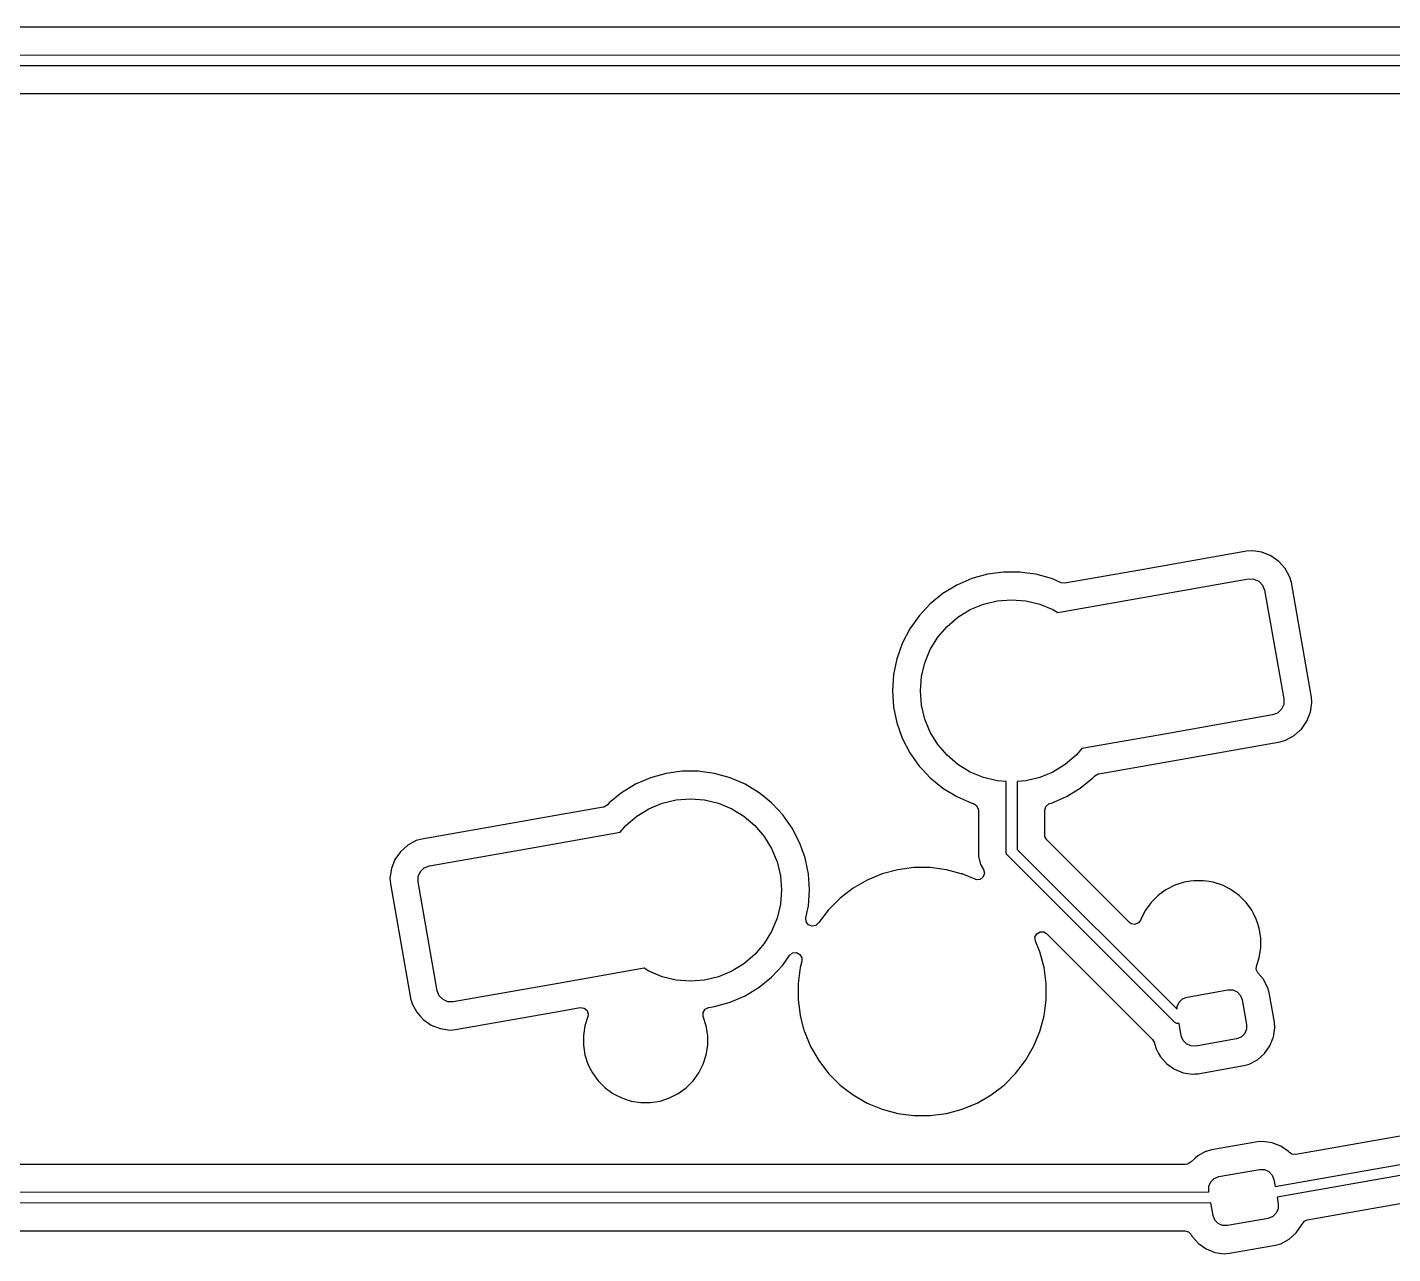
# Model space of a CAD drawing. Header units: millimetres. Extents: x 46 to 4458, y 59 to 1499.
# Drawn here: x 1852.74 to 1877.45, y 850.22 to 872.42 of the extents above; entities that cross this region are included whole.
import ezdxf

# ---------------------------------------------------------------- set-up
doc = ezdxf.new("R2010")
doc.units = ezdxf.units.MM
doc.layers.add('BLACK', color=7, linetype='Continuous')

msp = doc.modelspace()

# ---------------------------------------------------------------- linework, layer by layer
at = {"layer": 'BLACK', "linetype": 'Continuous'}
for p, q in [((1880.71197, 872.42122), (1851.49053, 872.42122)), ((1851.19082, 871.91882), (1881.13174, 871.92068)), ((1881.16666, 871.7226), (1851.19049, 871.72074)), ((1851.49053, 871.22022), (1880.69933, 871.22022)), ((1874.9059, 862.94593), (1874.80285, 862.93842)), ((1874.95715, 862.93842), (1874.9059, 862.94593)), ((1874.9059, 862.94593), (1874.9059, 862.94593)), ((1874.80285, 862.93842), (1872.87153, 862.59788)), ((1875.07949, 862.9205), (1874.95715, 862.93842)), ((1875.24253, 862.85573), (1875.07949, 862.9205)), ((1875.38625, 862.7551), (1875.24253, 862.85573)), ((1875.50288, 862.62404), (1875.38625, 862.7551)), ((1875.38625, 862.7551), (1875.38625, 862.7551)), ((1875.38625, 862.7551), (1875.38625, 862.7551)), ((1870.11351, 862.52183), (1869.83023, 862.44246)), ((1870.11352, 862.52183), (1870.11351, 862.52183)), ((1870.40498, 862.56189), (1870.11352, 862.52183)), ((1870.69917, 862.56189), (1870.40498, 862.56189)), ((1870.40498, 862.56189), (1870.40498, 862.56189)), ((1870.83121, 862.54374), (1870.69917, 862.56189)), ((1870.69917, 862.56189), (1870.69917, 862.56189)), ((1870.99063, 862.52183), (1870.83121, 862.54374)), ((1870.99064, 862.52183), (1870.99063, 862.52183)), ((1870.99063, 862.52183), (1870.99063, 862.52183)), ((1871.27392, 862.44246), (1870.99064, 862.52183)), ((1872.87153, 862.59788), (1871.51743, 862.35911)), ((1872.87153, 862.59788), (1872.87153, 862.59788)), ((1875.58615, 862.46962), (1875.50288, 862.62404)), ((1875.61434, 862.37021), (1875.58615, 862.46962)), ((1869.56039, 862.32525), (1869.30903, 862.17239)), ((1869.5604, 862.32526), (1869.56039, 862.32525)), ((1869.83023, 862.44246), (1869.5604, 862.32526)), ((1871.3573, 862.40624), (1871.27392, 862.44246)), ((1871.44656, 862.36747), (1871.3573, 862.40624)), ((1871.44799, 862.36686), (1871.44656, 862.36747)), ((1871.51743, 862.35911), (1871.44799, 862.36686)), ((1872.82165, 862.08086), (1874.84051, 862.43684)), ((1874.84051, 862.43684), (1874.93803, 862.43471)), ((1874.93803, 862.43471), (1875.02732, 862.39543)), ((1875.02732, 862.39543), (1875.09477, 862.32497)), ((1875.09477, 862.32497), (1875.13012, 862.23405)), ((1875.13012, 862.23405), (1875.47742, 860.26444)), ((1875.97449, 860.32766), (1875.61434, 862.37021)), ((1869.08082, 861.98673), (1868.88001, 861.77172)), ((1869.30903, 862.17239), (1869.08082, 861.98673)), ((1869.80299, 861.88155), (1870.0422, 861.98064)), ((1870.0422, 861.98064), (1870.29396, 862.04108)), ((1870.29396, 862.04108), (1870.55208, 862.06139)), ((1870.55208, 862.06139), (1870.81019, 862.04108)), ((1870.81019, 862.04108), (1871.06195, 861.98064)), ((1871.06195, 861.98064), (1871.30116, 861.88155)), ((1871.38834, 861.82813), (1872.82165, 862.08086)), ((1872.82165, 862.08086), (1872.82165, 862.08086)), ((1868.88001, 861.77172), (1868.71036, 861.53138)), ((1869.38535, 861.57812), (1869.58223, 861.74627)), ((1869.58223, 861.74627), (1869.80299, 861.88155)), ((1871.30116, 861.88155), (1871.38834, 861.82813)), ((1868.71035, 861.53137), (1868.575, 861.27016)), ((1868.71036, 861.53138), (1868.71035, 861.53137)), ((1869.2172, 861.38124), (1869.38535, 861.57812)), ((1868.575, 861.27016), (1868.47648, 860.99295)), ((1869.08191, 861.16048), (1869.2172, 861.38124)), ((1868.47648, 860.99294), (1868.41663, 860.70491)), ((1868.47648, 860.99295), (1868.47648, 860.99294)), ((1868.98283, 860.92127), (1869.08191, 861.16048)), ((1868.92239, 860.66951), (1868.98283, 860.92127)), ((1868.41663, 860.7049), (1868.39655, 860.41139)), ((1868.41663, 860.70491), (1868.41663, 860.7049)), ((1868.90208, 860.41139), (1868.92239, 860.66951)), ((1868.39655, 860.41139), (1868.41663, 860.11788)), ((1868.92239, 860.15328), (1868.90208, 860.41139)), ((1875.47742, 860.26444), (1875.47529, 860.16692)), ((1875.979, 860.3021), (1875.97449, 860.32766)), ((1875.98651, 860.19905), (1875.979, 860.3021)), ((1868.41663, 860.11788), (1868.41663, 860.11788)), ((1868.41663, 860.11788), (1868.47648, 859.82985)), ((1868.98283, 859.90151), (1868.92239, 860.15328)), ((1875.36554, 860.01018), (1875.27463, 859.97482)), ((1875.43601, 860.07763), (1875.36554, 860.01018)), ((1875.47529, 860.16692), (1875.43601, 860.07763)), ((1875.89631, 859.86241), (1875.95737, 860.01612)), ((1875.95737, 860.01612), (1875.96108, 860.02546)), ((1875.96108, 860.02546), (1875.98651, 860.19905)), ((1875.96108, 860.02546), (1875.96108, 860.02546)), ((1875.96108, 860.02546), (1875.96108, 860.02546)), ((1868.47648, 859.82985), (1868.47648, 859.82983)), ((1868.47648, 859.82983), (1868.575, 859.55263)), ((1869.08191, 859.66231), (1868.98283, 859.90151)), ((1875.27463, 859.97482), (1873.35426, 859.63621)), ((1875.79568, 859.7187), (1875.89631, 859.86241)), ((1868.575, 859.55263), (1868.71035, 859.29142)), ((1869.2172, 859.44155), (1869.08191, 859.66231)), ((1873.35426, 859.63621), (1871.82254, 859.36613)), ((1873.29344, 859.11726), (1875.41079, 859.49061)), ((1873.35426, 859.63621), (1873.35426, 859.63621)), ((1875.41079, 859.49061), (1875.51019, 859.5188)), ((1875.51019, 859.5188), (1875.66462, 859.60207)), ((1875.66462, 859.60207), (1875.66462, 859.60207)), ((1875.66462, 859.60207), (1875.66463, 859.60207)), ((1875.66463, 859.60207), (1875.78124, 859.70585)), ((1875.78124, 859.70585), (1875.79568, 859.7187)), ((1868.71035, 859.29142), (1868.71036, 859.29141)), ((1868.71036, 859.29141), (1868.88001, 859.05107)), ((1869.38535, 859.24467), (1869.2172, 859.44155)), ((1869.58223, 859.07651), (1869.38535, 859.24467)), ((1871.7188, 859.24467), (1871.52192, 859.07651)), ((1871.82254, 859.36613), (1871.7188, 859.24467)), ((1868.88001, 859.05107), (1868.92964, 858.99793)), ((1868.92964, 858.99793), (1869.07865, 858.83838)), ((1869.80299, 858.94123), (1869.58223, 859.07651)), ((1871.52192, 859.07651), (1871.30116, 858.94123)), ((1872.12814, 858.91179), (1873.29344, 859.11726)), ((1873.29344, 859.11726), (1873.29344, 859.11726)), ((1864.01777, 858.83838), (1863.74794, 858.72118)), ((1864.30105, 858.91775), (1864.01777, 858.83838)), ((1864.30106, 858.91775), (1864.30105, 858.91775)), ((1864.59251, 858.95781), (1864.30106, 858.91775)), ((1864.88671, 858.95781), (1864.59251, 858.95781)), ((1864.59251, 858.95781), (1864.59251, 858.95781)), ((1864.9603, 858.9477), (1864.88671, 858.95781)), ((1864.88671, 858.95781), (1864.88671, 858.95781)), ((1865.17817, 858.91775), (1864.9603, 858.9477)), ((1865.46146, 858.83838), (1865.17817, 858.91775)), ((1865.17817, 858.91775), (1865.17817, 858.91775)), ((1865.17817, 858.91775), (1865.17817, 858.91775)), ((1865.73129, 858.72118), (1865.46146, 858.83838)), ((1869.07865, 858.83838), (1869.08082, 858.83605)), ((1869.08082, 858.83605), (1869.17036, 858.76321)), ((1869.17036, 858.76321), (1869.30903, 858.65039)), ((1870.0422, 858.84215), (1869.80299, 858.94123)), ((1870.29396, 858.78171), (1870.0422, 858.84215)), ((1870.45315, 858.76918), (1870.29396, 858.78171)), ((1870.454, 857.48195), (1870.45315, 858.76918)), ((1870.81019, 858.78171), (1870.65124, 858.7692)), ((1870.65124, 858.7692), (1870.65205, 857.53954)), ((1871.06195, 858.84215), (1870.81019, 858.78171)), ((1871.30116, 858.94123), (1871.06195, 858.84215)), ((1871.79512, 858.65039), (1872.02334, 858.83606)), ((1872.02334, 858.83606), (1872.05907, 858.87432)), ((1872.05907, 858.87432), (1872.11921, 858.90987)), ((1872.11921, 858.90987), (1872.12814, 858.91179)), ((1863.49657, 858.56832), (1863.26836, 858.38266)), ((1863.74793, 858.72118), (1863.49657, 858.56832)), ((1863.74794, 858.72118), (1863.74793, 858.72118)), ((1865.98266, 858.56832), (1865.73129, 858.72118)), ((1865.73129, 858.72118), (1865.73129, 858.72118)), ((1865.98266, 858.56831), (1865.98266, 858.56832)), ((1866.04068, 858.52111), (1865.98266, 858.56831)), ((1865.98266, 858.56831), (1865.98266, 858.56831)), ((1866.21087, 858.38265), (1866.04068, 858.52111)), ((1869.30903, 858.65039), (1869.30903, 858.65039)), ((1869.30903, 858.65039), (1869.30903, 858.65039)), ((1869.30903, 858.65039), (1869.56039, 858.49753)), ((1869.56039, 858.49753), (1869.5604, 858.49753)), ((1869.5604, 858.49753), (1869.83023, 858.38033)), ((1871.27392, 858.38033), (1871.54375, 858.49753)), ((1871.54375, 858.49753), (1871.54376, 858.49753)), ((1871.54376, 858.49753), (1871.79512, 858.65039)), ((1871.54376, 858.49753), (1871.54376, 858.49753)), ((1863.16353, 858.30691), (1861.99979, 858.10171)), ((1863.17248, 858.30883), (1863.16353, 858.30691)), ((1863.23262, 858.34439), (1863.17248, 858.30883)), ((1863.26835, 858.38265), (1863.23262, 858.34439)), ((1863.26836, 858.38266), (1863.26835, 858.38265)), ((1863.76977, 858.14219), (1863.99053, 858.27748)), ((1863.99053, 858.27748), (1864.22973, 858.37656)), ((1864.22973, 858.37656), (1864.4815, 858.437)), ((1864.4815, 858.437), (1864.73961, 858.45731)), ((1864.73961, 858.45731), (1864.99773, 858.437)), ((1864.99773, 858.437), (1865.24949, 858.37656)), ((1865.24949, 858.37656), (1865.4887, 858.27748)), ((1865.4887, 858.27748), (1865.70946, 858.14219)), ((1866.33303, 858.25185), (1866.21087, 858.38265)), ((1866.21087, 858.38265), (1866.21087, 858.38265)), ((1866.21087, 858.38265), (1866.21087, 858.38265)), ((1866.41168, 858.16764), (1866.33303, 858.25185)), ((1869.83023, 858.38033), (1869.86103, 858.3717)), ((1869.86103, 858.3717), (1869.92027, 858.33466)), ((1869.92027, 858.33466), (1869.95008, 858.27147)), ((1869.95008, 858.27147), (1869.95158, 858.2523)), ((1869.95158, 858.2523), (1869.95158, 857.58744)), ((1871.15258, 858.2523), (1871.17226, 858.31933)), ((1871.15258, 857.80087), (1871.15258, 858.2523)), ((1871.17226, 858.31933), (1871.22506, 858.36509)), ((1871.22506, 858.36509), (1871.24312, 858.3717)), ((1871.24312, 858.3717), (1871.27392, 858.38033)), ((1871.27392, 858.38033), (1871.27392, 858.38033)), ((1861.76236, 858.05985), (1859.8809, 857.7281)), ((1861.99825, 858.10144), (1861.76236, 858.05985)), ((1861.99978, 858.10171), (1861.99825, 858.10144)), ((1861.99825, 858.10144), (1861.99825, 858.10144)), ((1861.99979, 858.10171), (1861.99978, 858.10171)), ((1863.57289, 857.97404), (1863.76977, 858.14219)), ((1865.70946, 858.14219), (1865.90634, 857.97404)), ((1866.58133, 857.9273), (1866.41168, 858.16764)), ((1861.91281, 857.57816), (1863.46915, 857.85258)), ((1863.46915, 857.85258), (1863.57289, 857.97404)), ((1865.90634, 857.97404), (1866.07449, 857.77716)), ((1866.07449, 857.77716), (1866.20977, 857.5564)), ((1866.58133, 857.92729), (1866.58133, 857.9273)), ((1866.71668, 857.66608), (1866.58133, 857.92729)), ((1866.58133, 857.92729), (1866.58133, 857.92729)), ((1871.15541, 857.77451), (1871.15258, 857.80087)), ((1871.18889, 857.71318), (1871.15541, 857.77451)), ((1859.62706, 857.61664), (1859.49601, 857.50001)), ((1859.62707, 857.61664), (1859.62706, 857.61664)), ((1859.78149, 857.69991), (1859.62707, 857.61664)), ((1859.62707, 857.61664), (1859.62707, 857.61664)), ((1859.62707, 857.61664), (1859.62707, 857.61664)), ((1859.7815, 857.69991), (1859.78149, 857.69991)), ((1859.78149, 857.69991), (1859.78149, 857.69991)), ((1859.8809, 857.7281), (1859.7815, 857.69991)), ((1859.8809, 857.7281), (1859.8809, 857.7281)), ((1860.01706, 857.24388), (1861.91281, 857.57816)), ((1866.20977, 857.5564), (1866.30886, 857.31719)), ((1866.75067, 857.57045), (1866.71668, 857.66608)), ((1866.8152, 857.38887), (1866.75067, 857.57045)), ((1869.95158, 857.58744), (1869.95157, 857.58742)), ((1869.95157, 857.58742), (1869.95157, 857.42171)), ((1870.65205, 857.53954), (1873.54617, 854.64801)), ((1871.98547, 856.91661), (1871.18889, 857.71318)), ((1859.39538, 857.35629), (1859.33061, 857.19325)), ((1859.49601, 857.50001), (1859.39538, 857.3563)), ((1859.39538, 857.3563), (1859.39538, 857.35629)), ((1859.49601, 857.50001), (1859.49601, 857.50001)), ((1866.30886, 857.31719), (1866.3693, 857.06543)), ((1866.81521, 857.38886), (1866.8152, 857.38887)), ((1866.85745, 857.18555), (1866.81521, 857.38886)), ((1869.95157, 857.42171), (1869.95157, 857.42171)), ((1869.95157, 857.42171), (1869.9925, 857.26898)), ((1869.9925, 857.26898), (1870.00703, 857.24382)), ((1870.454, 857.48126), (1870.454, 857.48195)), ((1870.46893, 857.44521), (1870.454, 857.48126)), ((1870.48136, 857.43006), (1870.46893, 857.44521)), ((1873.50668, 854.40745), (1870.48136, 857.43006)), ((1859.33061, 857.19325), (1859.30518, 857.01966)), ((1859.30518, 857.01966), (1859.31269, 856.91661)), ((1859.81427, 856.95427), (1859.8164, 857.05179)), ((1859.8164, 857.05179), (1859.85568, 857.14108)), ((1859.85568, 857.14108), (1859.92614, 857.20853)), ((1859.92614, 857.20853), (1860.01706, 857.24388)), ((1866.3693, 857.06543), (1866.38961, 856.80731)), ((1866.87506, 857.10083), (1866.85745, 857.18555)), ((1866.89514, 856.80731), (1866.87506, 857.10083)), ((1868.2098, 857.09735), (1867.938, 856.98477)), ((1868.494, 857.1735), (1868.2098, 857.09735)), ((1868.78568, 857.2119), (1868.494, 857.1735)), ((1868.78569, 857.2119), (1868.78568, 857.2119)), ((1868.78568, 857.2119), (1868.78568, 857.2119)), ((1869.0799, 857.2119), (1868.78569, 857.2119)), ((1869.07991, 857.2119), (1869.0799, 857.2119)), ((1869.37159, 857.1735), (1869.07991, 857.2119)), ((1869.07991, 857.2119), (1869.07991, 857.2119)), ((1869.3716, 857.1735), (1869.37159, 857.1735)), ((1869.64282, 857.10083), (1869.3716, 857.1735)), ((1869.3716, 857.1735), (1869.3716, 857.1735)), ((1869.65579, 857.09735), (1869.64282, 857.10083)), ((1869.89108, 856.99989), (1869.65579, 857.09735)), ((1870.03954, 857.04252), (1869.98462, 856.99933)), ((1870.00703, 857.24382), (1870.00703, 857.24382)), ((1870.00703, 857.24382), (1870.00703, 857.24382)), ((1870.00703, 857.24382), (1870.01043, 857.23792)), ((1870.01043, 857.23792), (1870.04592, 857.17645)), ((1870.06239, 857.10855), (1870.03954, 857.04252)), ((1870.04592, 857.17645), (1870.06239, 857.10855)), ((1859.31269, 856.91661), (1859.67735, 854.8485)), ((1860.16156, 854.98465), (1859.81427, 856.95427)), ((1866.38961, 856.80731), (1866.3693, 856.5492)), ((1866.87506, 856.5138), (1866.89514, 856.80731)), ((1867.68319, 856.83765), (1867.44979, 856.65855)), ((1867.68321, 856.83766), (1867.68319, 856.83765)), ((1867.93799, 856.98476), (1867.68321, 856.83766)), ((1867.938, 856.98477), (1867.93799, 856.98476)), ((1869.91506, 856.99269), (1869.89108, 856.99989)), ((1869.98462, 856.99933), (1869.91506, 856.99269)), ((1872.68275, 856.21933), (1871.98547, 856.91661)), ((1873.28269, 856.76645), (1873.20241, 856.70812)), ((1873.34573, 856.81225), (1873.28269, 856.76645)), ((1873.50358, 856.89268), (1873.34573, 856.81225)), ((1873.67206, 856.94742), (1873.50358, 856.89268)), ((1873.50358, 856.89268), (1873.50358, 856.89268)), ((1873.7909, 856.96624), (1873.67206, 856.94742)), ((1873.84704, 856.97514), (1873.7909, 856.96624)), ((1874.0242, 856.97514), (1873.84704, 856.97514)), ((1874.08035, 856.96624), (1874.0242, 856.97514)), ((1874.19918, 856.94742), (1874.08035, 856.96624)), ((1874.36766, 856.89268), (1874.19918, 856.94742)), ((1874.50636, 856.82201), (1874.36766, 856.89268)), ((1874.36766, 856.89268), (1874.36766, 856.89268)), ((1874.52551, 856.81225), (1874.50636, 856.82201)), ((1874.66883, 856.70812), (1874.52551, 856.81225)), ((1866.3693, 856.5492), (1866.30886, 856.29744)), ((1867.44978, 856.65855), (1867.24175, 856.45052)), ((1867.44979, 856.65855), (1867.44978, 856.65855)), ((1873.03869, 856.52993), (1872.97301, 856.43953)), ((1873.07714, 856.58285), (1873.03869, 856.52993)), ((1873.2024, 856.70812), (1873.07714, 856.58285)), ((1873.07714, 856.58285), (1873.07714, 856.58285)), ((1873.07714, 856.58285), (1873.07714, 856.58285)), ((1873.20241, 856.70812), (1873.2024, 856.70812)), ((1873.2024, 856.70812), (1873.2024, 856.70812)), ((1874.7941, 856.58285), (1874.66883, 856.70812)), ((1874.89823, 856.43953), (1874.7941, 856.58285)), ((1866.30886, 856.29744), (1866.20977, 856.05823)), ((1866.83023, 856.29806), (1866.85496, 856.41708)), ((1866.83445, 856.23228), (1866.83023, 856.29806)), ((1866.85496, 856.41708), (1866.87506, 856.5138)), ((1867.24174, 856.45051), (1867.06265, 856.21711)), ((1867.24175, 856.45052), (1867.24174, 856.45051)), ((1872.89258, 856.28168), (1872.88836, 856.26869)), ((1872.97301, 856.43953), (1872.89258, 856.28168)), ((1874.92864, 856.37985), (1874.89823, 856.43953)), ((1874.97866, 856.28168), (1874.92864, 856.37985)), ((1875.00129, 856.21204), (1874.97866, 856.28168)), ((1874.97866, 856.28168), (1874.97866, 856.28168)), ((1866.20977, 856.05823), (1866.07449, 855.83747)), ((1866.87498, 856.17536), (1866.83445, 856.23228)), ((1866.93984, 856.14939), (1866.87498, 856.17536)), ((1867.00845, 856.16261), (1866.93984, 856.14939)), ((1867.05902, 856.21083), (1867.00845, 856.16261)), ((1867.06263, 856.21709), (1867.05902, 856.21083)), ((1867.06265, 856.21711), (1867.06263, 856.21709)), ((1871.00648, 856.0155), (1871.06657, 856.05116)), ((1871.06657, 856.05116), (1871.1364, 856.04866)), ((1871.1364, 856.04866), (1871.18492, 856.01869)), ((1872.71571, 856.19574), (1872.68275, 856.21933)), ((1872.78456, 856.18382), (1872.71571, 856.19574)), ((1872.84892, 856.21102), (1872.78456, 856.18382)), ((1872.88836, 856.26869), (1872.84892, 856.21102)), ((1875.03341, 856.11319), (1875.00129, 856.21204)), ((1875.06112, 855.93821), (1875.03341, 856.11319)), ((1866.07449, 855.83747), (1865.90634, 855.64059)), ((1870.97521, 855.95302), (1871.00648, 856.0155)), ((1870.98268, 855.88356), (1870.97521, 855.95302)), ((1871.06265, 855.69049), (1870.98268, 855.88356)), ((1871.18492, 856.01869), (1873.10394, 854.09967)), ((1875.06112, 855.76106), (1875.06112, 855.93821)), ((1865.90634, 855.64059), (1865.70946, 855.47244)), ((1866.41168, 855.44699), (1866.53609, 855.62324)), ((1866.53609, 855.62324), (1866.59083, 855.66666)), ((1866.59083, 855.66666), (1866.66035, 855.67358)), ((1866.66035, 855.67358), (1866.72259, 855.64183)), ((1866.72259, 855.64183), (1866.75777, 855.58146)), ((1866.75777, 855.58146), (1866.75717, 855.51964)), ((1871.13879, 855.4063), (1871.06265, 855.69049)), ((1875.00485, 855.49819), (1875.03341, 855.58608)), ((1875.03341, 855.58608), (1875.06112, 855.76106)), ((1863.90335, 855.39058), (1862.34693, 855.11614)), ((1863.99053, 855.33715), (1863.90335, 855.39058)), ((1864.22973, 855.23807), (1863.99053, 855.33715)), ((1865.4887, 855.33715), (1865.24949, 855.23807)), ((1865.70946, 855.47244), (1865.4887, 855.33715)), ((1866.21087, 855.23198), (1866.41168, 855.44699)), ((1866.7268, 855.4063), (1866.6884, 855.11462)), ((1866.75717, 855.51964), (1866.7268, 855.4063)), ((1866.7268, 855.4063), (1866.7268, 855.4063)), ((1871.1772, 855.11461), (1871.13879, 855.4063)), ((1874.97687, 855.36853), (1874.98143, 855.42612)), ((1875.00673, 855.30537), (1874.97687, 855.36853)), ((1874.98143, 855.42612), (1875.00485, 855.49819)), ((1875.10383, 855.19626), (1875.00673, 855.30537)), ((1862.34693, 855.11614), (1860.45118, 854.78186)), ((1864.4815, 855.17763), (1864.22973, 855.23807)), ((1864.73961, 855.15731), (1864.4815, 855.17763)), ((1864.99773, 855.17763), (1864.73961, 855.15731)), ((1865.24949, 855.23807), (1864.99773, 855.17763)), ((1865.73129, 854.89346), (1865.98266, 855.04632)), ((1865.98266, 855.04632), (1866.21087, 855.23198)), ((1866.6884, 855.11462), (1866.6884, 855.1146)), ((1866.6884, 855.1146), (1866.6884, 854.8204)), ((1871.1772, 854.8204), (1871.1772, 855.11461)), ((1875.18432, 855.04698), (1875.10383, 855.19626)), ((1875.21157, 854.95089), (1875.18432, 855.04698)), ((1859.67735, 854.8485), (1859.67735, 854.84849)), ((1859.67735, 854.84849), (1859.70554, 854.7491)), ((1860.19692, 854.89374), (1860.16156, 854.98465)), ((1860.26437, 854.82328), (1860.19692, 854.89374)), ((1860.35366, 854.78399), (1860.26437, 854.82328)), ((1865.46145, 854.77625), (1865.73129, 854.89346)), ((1866.6884, 854.8204), (1866.6884, 854.82039)), ((1866.6884, 854.82039), (1866.72502, 854.54223)), ((1871.13879, 854.5287), (1871.1772, 854.8204)), ((1873.58257, 854.77612), (1873.64599, 854.83683)), ((1873.64599, 854.83683), (1873.72781, 854.86865)), ((1873.72781, 854.86865), (1874.46642, 854.99888)), ((1874.46642, 854.99888), (1874.55419, 854.99697)), ((1874.55419, 854.99697), (1874.63454, 854.96161)), ((1874.63454, 854.96161), (1874.69525, 854.89819)), ((1874.69525, 854.89819), (1874.72707, 854.81637)), ((1874.72707, 854.81637), (1874.80521, 854.37321)), ((1875.3065, 854.41251), (1875.21157, 854.95089)), ((1892.35578, 854.95518), (1875.69284, 852.01705)), ((1859.70554, 854.7491), (1859.70554, 854.74909)), ((1859.70554, 854.74909), (1859.70554, 854.74909)), ((1859.70554, 854.74909), (1859.78881, 854.59467)), ((1859.78881, 854.59467), (1859.85756, 854.51741)), ((1860.45118, 854.78186), (1860.35366, 854.78399)), ((1860.48884, 854.28028), (1862.38137, 854.61399)), ((1862.38137, 854.61399), (1862.38138, 854.61399)), ((1862.38138, 854.61399), (1862.38669, 854.61493)), ((1862.38669, 854.61493), (1862.3867, 854.61493)), ((1862.3867, 854.61493), (1862.74771, 854.67858)), ((1862.74771, 854.67858), (1862.81715, 854.67084)), ((1862.81715, 854.67084), (1862.87138, 854.62678)), ((1862.87138, 854.62678), (1862.89318, 854.5604)), ((1862.89318, 854.5604), (1862.88717, 854.51815)), ((1864.96978, 854.59107), (1865.00586, 854.65091)), ((1864.97177, 854.52123), (1864.96978, 854.59107)), ((1865.00586, 854.65091), (1865.06856, 854.68173)), ((1865.06856, 854.68173), (1865.0728, 854.68239)), ((1865.0728, 854.68239), (1865.17817, 854.69687)), ((1865.17817, 854.69687), (1865.46145, 854.77625)), ((1866.72502, 854.54223), (1866.7268, 854.5287)), ((1873.54617, 854.64801), (1873.54721, 854.69576)), ((1873.54721, 854.69576), (1873.58257, 854.77612)), ((1875.32214, 851.44153), (1892.90086, 854.54174)), ((1859.85756, 854.51741), (1859.90544, 854.4636)), ((1859.90544, 854.4636), (1860.04915, 854.36298)), ((1860.04915, 854.36298), (1860.2122, 854.29821)), ((1860.2122, 854.29821), (1860.2122, 854.29821)), ((1860.2122, 854.29821), (1860.2122, 854.2982)), ((1860.2122, 854.2982), (1860.38579, 854.27278)), ((1862.83219, 854.34893), (1862.80447, 854.17395)), ((1862.88717, 854.51815), (1862.83219, 854.34893)), ((1864.97301, 854.51741), (1864.97177, 854.52123)), ((1864.97302, 854.51741), (1864.97301, 854.51741)), ((1865.02776, 854.34892), (1864.97302, 854.51741)), ((1865.05547, 854.17395), (1865.02776, 854.34892)), ((1866.7268, 854.5287), (1866.79537, 854.27278)), ((1871.06265, 854.24452), (1871.13879, 854.5287)), ((1873.54273, 854.39252), (1873.50668, 854.40745)), ((1873.56224, 854.3906), (1873.54273, 854.39252)), ((1873.58362, 854.39067), (1873.56224, 854.3906)), ((1873.62344, 854.16483), (1873.58362, 854.39067)), ((1874.80521, 854.37321), (1874.80329, 854.28544)), ((1875.28918, 854.14509), (1875.31376, 854.31289)), ((1875.31376, 854.31289), (1875.3065, 854.41251)), ((1892.93525, 854.34667), (1875.35654, 851.24646)), ((1860.38579, 854.27278), (1860.48884, 854.28028)), ((1862.80447, 854.17395), (1862.80447, 853.99679)), ((1865.05547, 853.99679), (1865.05547, 854.17395)), ((1866.79537, 854.27278), (1866.80295, 854.24451)), ((1866.80295, 854.24451), (1866.91553, 853.97271)), ((1870.95618, 853.98747), (1871.06264, 854.24451)), ((1871.06264, 854.24451), (1871.06265, 854.24452)), ((1871.06264, 854.24451), (1871.06264, 854.24451)), ((1873.10394, 854.09967), (1873.13742, 854.03834)), ((1873.65526, 854.08301), (1873.62344, 854.16483)), ((1873.71597, 854.01959), (1873.65526, 854.08301)), ((1874.6227, 854.11256), (1873.88409, 853.98232)), ((1874.70452, 854.14437), (1874.6227, 854.11256)), ((1874.76794, 854.20508), (1874.70452, 854.14437)), ((1874.80329, 854.28544), (1874.76794, 854.20508)), ((1875.22657, 853.98748), (1875.27909, 854.11968)), ((1875.27909, 854.11968), (1875.28918, 854.14509)), ((1862.80447, 853.99679), (1862.83219, 853.82181)), ((1862.83219, 853.82181), (1862.88693, 853.65333)), ((1864.97302, 853.65333), (1865.02776, 853.82181)), ((1865.02776, 853.82181), (1865.05547, 853.99679)), ((1866.91553, 853.97271), (1866.91554, 853.97269)), ((1866.91554, 853.97269), (1867.06264, 853.71791)), ((1870.80295, 853.71791), (1870.95006, 853.9727)), ((1870.95006, 853.9727), (1870.95618, 853.98747)), ((1873.13742, 854.03834), (1873.13837, 854.03352)), ((1873.13837, 854.03352), (1873.13894, 854.03031)), ((1873.13894, 854.03031), (1873.13894, 854.03031)), ((1873.13894, 854.03031), (1873.16619, 853.93422)), ((1873.16619, 853.93422), (1873.16619, 853.93422)), ((1873.16619, 853.93422), (1873.16619, 853.93422)), ((1873.16619, 853.93422), (1873.21239, 853.84854)), ((1873.21239, 853.84854), (1873.24668, 853.78494)), ((1873.79632, 853.98423), (1873.71597, 854.01959)), ((1873.88409, 853.98232), (1873.79632, 853.98423)), ((1875.00259, 853.7358), (1875.12928, 853.84854)), ((1875.12928, 853.84854), (1875.22656, 853.98747)), ((1875.22656, 853.98747), (1875.22656, 853.98748)), ((1875.22656, 853.98748), (1875.22657, 853.98748)), ((1862.88693, 853.65333), (1862.88693, 853.65333)), ((1862.88693, 853.65333), (1862.9451, 853.53916)), ((1864.89259, 853.49548), (1864.97302, 853.65333)), ((1867.06264, 853.71791), (1867.06265, 853.7179)), ((1867.06265, 853.7179), (1867.24174, 853.48449)), ((1870.62385, 853.48449), (1870.80295, 853.71791)), ((1873.24668, 853.78494), (1873.35943, 853.65825)), ((1873.35943, 853.65825), (1873.35943, 853.65825)), ((1873.35943, 853.65825), (1873.49836, 853.56097)), ((1873.49836, 853.56097), (1873.49836, 853.56097)), ((1873.49836, 853.56097), (1873.65597, 853.49835)), ((1873.92339, 853.48103), (1874.75722, 853.62806)), ((1874.75722, 853.62806), (1874.85331, 853.65531)), ((1874.85331, 853.65531), (1875.00259, 853.7358)), ((1875.90139, 850.8343), (1892.56433, 853.77242)), ((1862.9451, 853.53916), (1862.96736, 853.49548)), ((1862.96736, 853.49548), (1863.07149, 853.35216)), ((1863.07149, 853.35216), (1863.19676, 853.22689)), ((1864.66319, 853.22689), (1864.78846, 853.35216)), ((1864.78846, 853.35216), (1864.89259, 853.49548)), ((1867.24174, 853.48449), (1867.24175, 853.48449)), ((1867.24175, 853.48449), (1867.44978, 853.27646)), ((1870.41581, 853.27645), (1870.62385, 853.48449)), ((1873.65597, 853.49835), (1873.82378, 853.47377)), ((1873.82378, 853.47377), (1873.86759, 853.47696)), ((1873.82378, 853.47377), (1873.82378, 853.47377)), ((1873.82378, 853.47377), (1873.82378, 853.47377)), ((1873.86759, 853.47696), (1873.92339, 853.48103)), ((1863.19676, 853.22689), (1863.34008, 853.12276)), ((1863.34008, 853.12276), (1863.37572, 853.1046)), ((1863.37572, 853.1046), (1863.49793, 853.04233)), ((1864.36202, 853.04233), (1864.51986, 853.12276)), ((1864.51986, 853.12276), (1864.66319, 853.22689)), ((1867.44978, 853.27646), (1867.44979, 853.27645)), ((1867.44979, 853.27645), (1867.54561, 853.20293)), ((1867.54561, 853.20293), (1867.6832, 853.09735)), ((1867.6832, 853.09735), (1867.68321, 853.09734)), ((1867.68321, 853.09734), (1867.93799, 852.95025)), ((1869.9276, 852.95024), (1870.18239, 853.09735)), ((1870.18239, 853.09735), (1870.41581, 853.27645)), ((1863.49793, 853.04233), (1863.49793, 853.04233)), ((1863.49793, 853.04233), (1863.57833, 853.0162)), ((1863.57833, 853.0162), (1863.66642, 852.98758)), ((1863.66642, 852.98758), (1863.84139, 852.95987)), ((1863.84139, 852.95987), (1863.8414, 852.95987)), ((1863.8414, 852.95987), (1864.01855, 852.95987)), ((1864.01855, 852.95987), (1864.19353, 852.98758)), ((1864.01855, 852.95987), (1864.01855, 852.95987)), ((1864.19353, 852.98758), (1864.36202, 853.04233)), ((1867.93799, 852.95025), (1867.938, 852.95024)), ((1867.938, 852.95024), (1868.2098, 852.83766)), ((1868.2098, 852.83766), (1868.2098, 852.83766)), ((1868.2098, 852.83766), (1868.20981, 852.83765)), ((1868.20981, 852.83765), (1868.494, 852.7615)), ((1869.3716, 852.7615), (1869.65578, 852.83765)), ((1869.65578, 852.83765), (1869.72911, 852.86803)), ((1869.72911, 852.86803), (1869.92759, 852.95024)), ((1869.92759, 852.95024), (1869.92759, 852.95024)), ((1869.92759, 852.95024), (1869.9276, 852.95024)), ((1868.494, 852.7615), (1868.78569, 852.7231)), ((1868.78569, 852.7231), (1868.7857, 852.7231)), ((1868.7857, 852.7231), (1869.0799, 852.7231)), ((1869.0799, 852.7231), (1869.3716, 852.7615)), ((1869.0799, 852.7231), (1869.0799, 852.7231)), ((1874.06366, 852.07248), (1873.92095, 851.99554)), ((1874.07024, 852.07603), (1874.06366, 852.07248)), ((1874.16632, 852.10328), (1874.07024, 852.07603)), ((1874.07024, 852.07603), (1874.07024, 852.07603)), ((1874.07024, 852.07603), (1874.07024, 852.07603)), ((1874.07024, 852.07603), (1874.07024, 852.07603)), ((1874.16633, 852.10328), (1874.16632, 852.10328)), ((1875.00015, 852.25031), (1874.16633, 852.10328)), ((1875.00017, 852.25031), (1875.00015, 852.25031)), ((1875.09977, 852.25757), (1875.00017, 852.25031)), ((1875.26757, 852.23299), (1875.09977, 852.25757)), ((1875.26758, 852.23299), (1875.26757, 852.23299)), ((1875.42519, 852.17037), (1875.26758, 852.23299)), ((1875.55992, 852.07603), (1875.42519, 852.17037)), ((1875.42519, 852.17037), (1875.42519, 852.17037)), ((1875.56411, 852.07309), (1875.55992, 852.07603)), ((1875.56412, 852.07309), (1875.56411, 852.07309)), ((1875.57868, 852.05673), (1875.56412, 852.07309)), ((1873.70164, 851.84124), (1850.89053, 851.84124)), ((1873.735, 851.84581), (1873.70164, 851.84124)), ((1873.78804, 851.87892), (1873.735, 851.84581)), ((1873.78887, 851.87799), (1873.78804, 851.87892)), ((1873.79426, 851.88279), (1873.78887, 851.87799)), ((1873.87097, 851.95105), (1873.79426, 851.88279)), ((1873.79426, 851.88279), (1873.79426, 851.88279)), ((1873.92095, 851.99554), (1873.87097, 851.95105)), ((1875.6234, 852.02479), (1875.57868, 852.05673)), ((1875.69284, 852.01705), (1875.6234, 852.02479)), ((1874.15561, 851.52625), (1874.21903, 851.58696)), ((1874.21903, 851.58696), (1874.30085, 851.61878)), ((1874.30085, 851.61878), (1875.03945, 851.74902)), ((1875.03945, 851.74902), (1875.12722, 851.7471)), ((1875.12722, 851.7471), (1875.20758, 851.71174)), ((1875.20758, 851.71174), (1875.26829, 851.64833)), ((1875.26829, 851.64833), (1875.30011, 851.56651)), ((1850.59082, 851.33884), (1874.12141, 851.34069)), ((1874.11834, 851.35813), (1874.12025, 851.4459)), ((1874.12141, 851.34069), (1874.11834, 851.35813)), ((1874.12025, 851.4459), (1874.15561, 851.52625)), ((1875.30011, 851.56651), (1875.32214, 851.44153)), ((1874.15634, 851.14261), (1850.59049, 851.14076)), ((1874.19648, 850.91496), (1874.15634, 851.14261)), ((1875.35654, 851.24646), (1875.37825, 851.12334)), ((1875.37825, 851.12334), (1875.37633, 851.03557)), ((1874.2283, 850.83314), (1874.19648, 850.91496)), ((1875.19574, 850.86269), (1874.45713, 850.73245)), ((1875.27756, 850.89451), (1875.19574, 850.86269)), ((1875.34098, 850.95522), (1875.27756, 850.89451)), ((1875.37633, 851.03557), (1875.34098, 850.95522)), ((1850.89053, 850.64024), (1873.689, 850.64024)), ((1873.689, 850.64024), (1873.75604, 850.62055)), ((1873.75604, 850.62055), (1873.79814, 850.57509)), ((1874.28901, 850.76973), (1874.2283, 850.83314)), ((1874.36936, 850.73437), (1874.28901, 850.76973)), ((1874.45713, 850.73245), (1874.36936, 850.73437)), ((1875.57563, 850.48593), (1875.70232, 850.59868)), ((1875.70232, 850.59868), (1875.7996, 850.73761)), ((1875.7996, 850.73761), (1875.80769, 850.75796)), ((1875.80769, 850.75796), (1875.85073, 850.81299)), ((1875.85073, 850.81299), (1875.90139, 850.8343)), ((1873.79814, 850.57509), (1873.81972, 850.53507)), ((1873.81972, 850.53507), (1873.93247, 850.40838)), ((1873.93247, 850.40838), (1873.93247, 850.40838)), ((1873.93247, 850.40838), (1874.07139, 850.3111)), ((1874.49643, 850.23116), (1875.33026, 850.37819)), ((1875.33026, 850.37819), (1875.42635, 850.40544)), ((1875.42635, 850.40544), (1875.57563, 850.48593)), ((1874.07139, 850.3111), (1874.07139, 850.3111)), ((1874.07139, 850.3111), (1874.22901, 850.24849)), ((1874.22901, 850.24849), (1874.39682, 850.22391)), ((1874.39682, 850.22391), (1874.44063, 850.2271)), ((1874.39682, 850.22391), (1874.39682, 850.22391)), ((1874.39682, 850.22391), (1874.39682, 850.22391)), ((1874.44063, 850.2271), (1874.49643, 850.23116))]:
    msp.add_line(p, q, dxfattribs=at)

doc.saveas('drawing.dxf')
